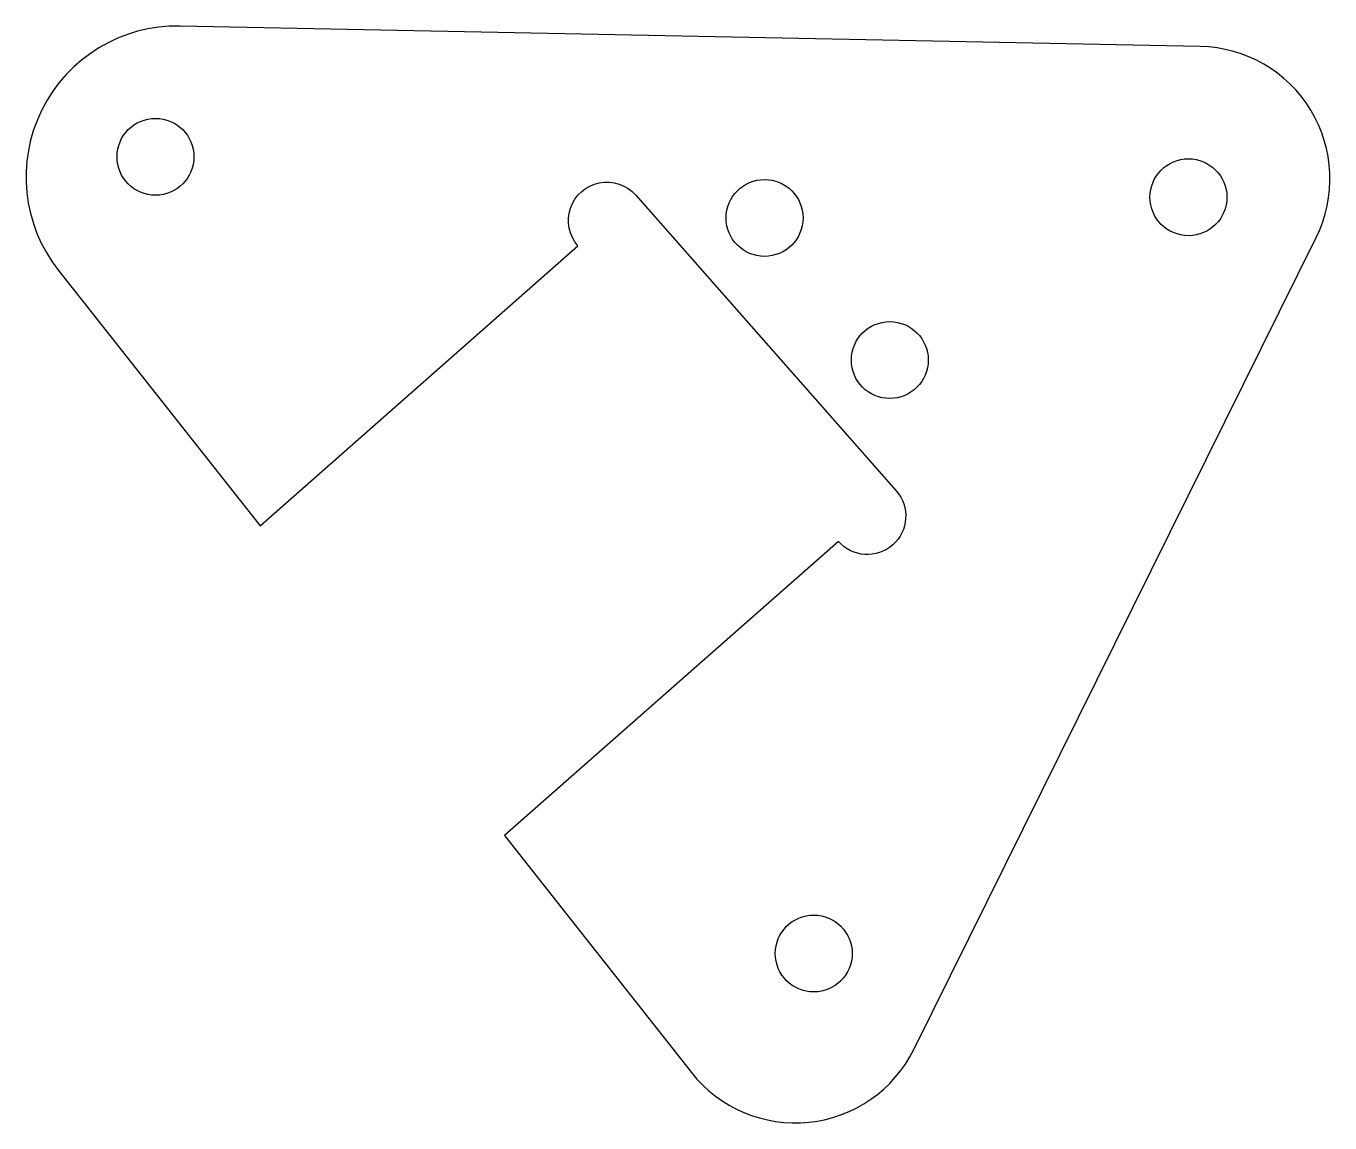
# Model space of a CAD drawing. Header units: millimetres. Extents: x -136.1 to -66.6, y 152.7 to 211.2.
import ezdxf

# ---------------------------------------------------------------- set-up
doc = ezdxf.new("R2010")
doc.units = ezdxf.units.MM
doc.layers.get('0').update_dxf_attribs({"linetype": 'CONTINUOUS'})

msp = doc.modelspace()

# ---------------------------------------------------------------- linework, layer by layer
msp.add_lwpolyline([(-89.711, 186.429, -1), (-92.787, 183.719), (-110.589, 168.039), (-100.62, 155.4, 0.550823), (-88.767, 156.637), (-67.323, 199.937, 0.549759), (-73.5, 210.115), (-127.873, 211.202, 0.633465), (-134.355, 198.168), (-123.614, 184.551), (-106.668, 199.478, -1), (-103.591, 202.188)], format="xyb", close=True)
for centre in [(-129.187, 204.233), (-74.131, 202.076), (-96.725, 200.973), (-90.049, 193.394), (-94.102, 161.75)]:
    msp.add_circle(centre, 2.05)

doc.saveas('drawing.dxf')
